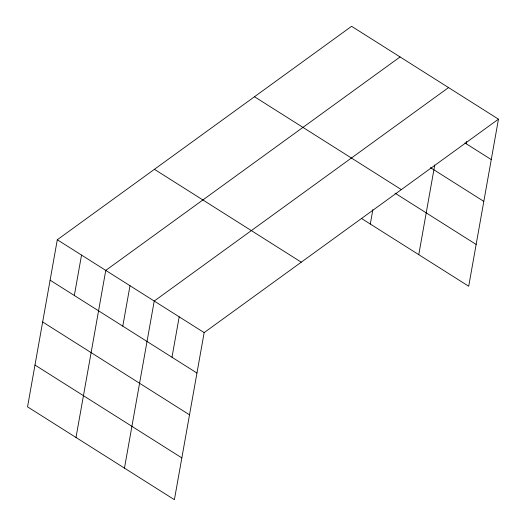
<?xml version="1.0" encoding="UTF-8"?>
<svg xmlns="http://www.w3.org/2000/svg" width="526" height="526" viewBox="0 0 526 526"><rect width="100%" height="100%" fill="white"/><g stroke="black" fill="none" stroke-linecap="round" stroke-linejoin="round"><path stroke-width="0.79" d="M57.301 239.751L27.536 406.835L174.395 499.7L204.16 332.616L498.464 119.165L351.605 26.3L57.301 239.751L204.16 332.616M74.33 295.5L81.53 255.077M76 437.481L105.765 270.397L400.069 56.946M122.795 326.14L129.994 285.717M124.465 468.127L154.223 301.043L448.533 87.592M171.989 357.253L179.188 316.83M370.304 224.03L372.881 209.558M418.768 254.676L434.746 164.986M466.299 143.802L466.726 141.376M498.464 119.165L468.699 286.249L361.303 218.336M464.912 142.921L491.264 159.588M430.426 167.623L483.815 201.386M254.485 96.738L401.345 189.603M395.059 193.173L476.148 244.452M154.42 169.313L301.28 262.178M50.102 280.174L196.954 373.039M42.652 321.971L189.511 414.836M34.979 365.037L181.838 457.903"/></g></svg>
